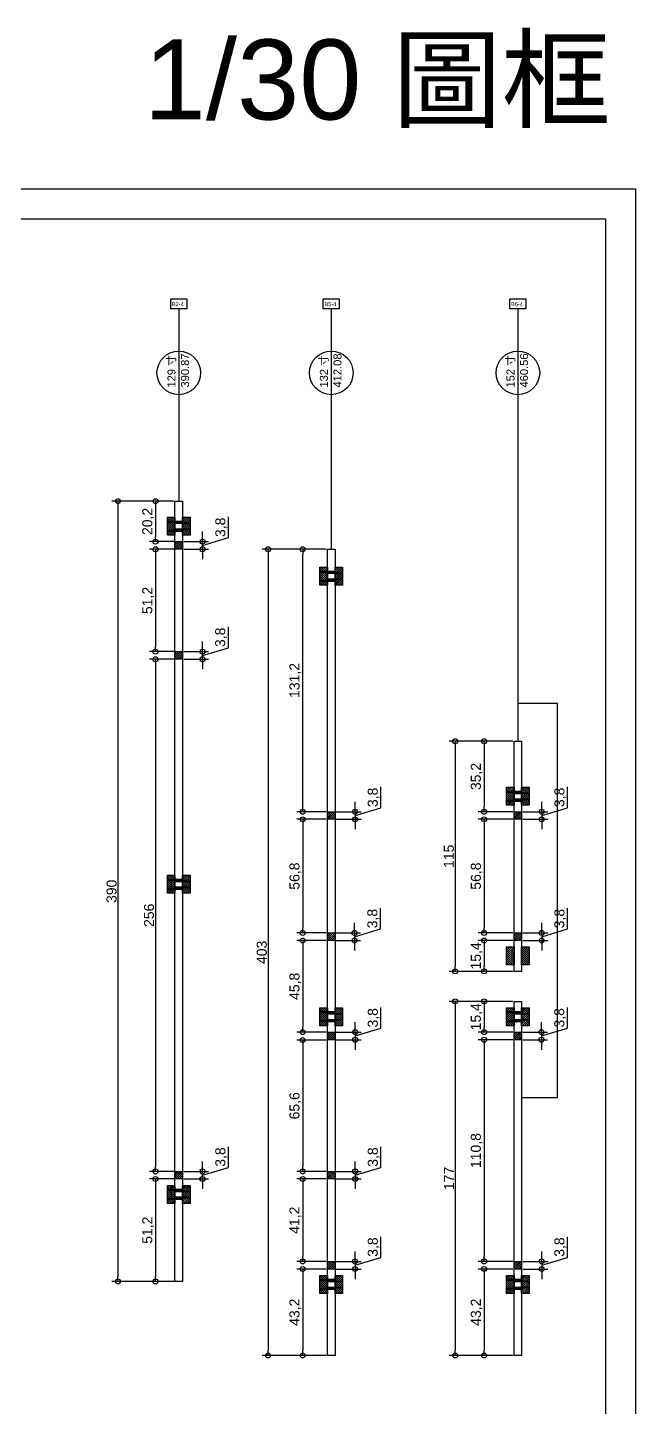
# Model space of a CAD drawing. Header units: millimetres. Extents: x -2666 to 6286, y -11880 to 4849.
# Drawn here: x 2513 to 2816, y -1271 to -581 of the extents above; entities that cross this region are included whole.
import ezdxf

# ---------------------------------------------------------------- set-up
doc = ezdxf.new("R2010")
doc.units = ezdxf.units.MM
for name, color, linetype in [('7.5mm', 1, 'Continuous'), ('dim', 244, 'Continuous'), ('木料', 2, 'Continuous'), ('榫接', 5, 'Continuous'), ('編號標示', 30, 'Continuous'), ('預框', 7, 'Continuous')]:
    doc.layers.add(name, color=color, linetype=linetype)
doc.layers.add('default', color=11, linetype='Continuous', plot=False)
doc.styles.get("Standard").update_dxf_attribs({"font": 'arial.ttf'})
doc.dimstyles.new('ISO-25', dxfattribs={"dimtxt": 5, "dimasz": 2.5, "dimexe": 3, "dimexo": 0.625, "dimtad": 1, "dimtxsty": 'Standard', "dimblk": 'ORIGIN', "dimcen": 2.5, "dimadec": 0, "dimazin": 0, "dimtfac": 1, "dimtmove": 1, "dimatfit": 1, "dimldrblk": 'ORIGIN', "dimfxl": 0, "dimarcsym": 0})
pattern_1 = [(45, (501.36444, -2166.9955), (-0.5, 0.5), [])]
pattern_2 = [(45, (127.504, -2166.9955), (-0.5, 0.5), [])]
pattern_3 = [(45, (127.504, -2163.1955), (-0.5, 0.5), [])]
pattern_4 = [(45, (70.7211, -2166.9955), (-0.5, 0.5), [])]
pattern_5 = [(45, (70.7211, -2170.7955), (-0.5, 0.5), [])]
pattern_6 = [(45, (70.7211, -2167.1955), (-0.5, 0.5), [])]

# ---------------------------------------------------------------- blocks, each defined once
blk = doc.blocks.new('_Origin')
at = {"color": 0, "linetype": 'ByBlock', "lineweight": -2}
blk.add_line((0, 0), (-1, 0), dxfattribs=at)
blk.add_circle((0, 0), 0.5, dxfattribs=at)
blk = doc.blocks.new('*D209')
at = {"layer": 'Defpoints', "color": 0}
for p in [(2586.19, -818.11), (2557.71, -1208.11), (2586.19, -1208.11)]:
    blk.add_point(p, dxfattribs=at)
at = {"layer": 'dim', "color": 0, "lineweight": -2}
for p, q in [((2585.57, -818.11), (2554.71, -818.11)), ((2557.71, -820.61), (2557.71, -1205.61)), ((2585.57, -1208.11), (2554.71, -1208.11))]:
    blk.add_line(p, q, dxfattribs=at)
at = {"layer": 'dim', "color": 0, "lineweight": -2, "xscale": 2.5, "yscale": 2.5, "zscale": 2.5}
for p, rotation in [((2557.71, -818.11), 90), ((2557.71, -1208.11), 270)]:
    blk.add_blockref('_Origin', p, dxfattribs=dict(at, rotation=rotation))
at = {"layer": 'dim', "color": 0, "insert": (2554.53, -1013.11), "char_height": 5, "attachment_point": 5, "rotation": 90}
blk.add_mtext('390', dxfattribs=at)
blk = doc.blocks.new('*D210')
at = {"layer": 'Defpoints', "color": 0}
for p in [(2586.19, -818.11), (2576.44, -838.31), (2586.19, -838.31)]:
    blk.add_point(p, dxfattribs=at)
at = {"layer": 'dim', "color": 0, "lineweight": -2}
for p, q in [((2585.57, -818.11), (2573.44, -818.11)), ((2576.44, -820.61), (2576.44, -835.81)), ((2585.57, -838.31), (2573.44, -838.31))]:
    blk.add_line(p, q, dxfattribs=at)
at = {"layer": 'dim', "color": 0, "lineweight": -2, "xscale": 2.5, "yscale": 2.5, "zscale": 2.5}
for p, rotation in [((2576.44, -818.11), 90), ((2576.44, -838.31), 270)]:
    blk.add_blockref('_Origin', p, dxfattribs=dict(at, rotation=rotation))
at = {"layer": 'dim', "color": 0, "insert": (2572.81, -828.21), "char_height": 5, "attachment_point": 5, "rotation": 90}
blk.add_mtext('20,2', dxfattribs=at)
blk = doc.blocks.new('*D211')
at = {"layer": 'Defpoints', "color": 0}
for p in [(2586.19, -842.11), (2576.44, -893.31), (2586.19, -893.31)]:
    blk.add_point(p, dxfattribs=at)
at = {"layer": 'dim', "color": 0, "lineweight": -2}
for p, q in [((2585.57, -842.11), (2573.44, -842.11)), ((2576.44, -844.61), (2576.44, -890.81)), ((2585.57, -893.31), (2573.44, -893.31))]:
    blk.add_line(p, q, dxfattribs=at)
at = {"layer": 'dim', "color": 0, "lineweight": -2, "xscale": 2.5, "yscale": 2.5, "zscale": 2.5}
for p, rotation in [((2576.44, -842.11), 90), ((2576.44, -893.31), 270)]:
    blk.add_blockref('_Origin', p, dxfattribs=dict(at, rotation=rotation))
at = {"layer": 'dim', "color": 0, "insert": (2572.81, -867.71), "char_height": 5, "attachment_point": 5, "rotation": 90}
blk.add_mtext('51,2', dxfattribs=at)
blk = doc.blocks.new('*D212')
at = {"layer": 'Defpoints', "color": 0}
for p in [(2586.19, -897.11), (2576.44, -1153.11), (2586.19, -1153.11)]:
    blk.add_point(p, dxfattribs=at)
at = {"layer": 'dim', "color": 0, "lineweight": -2}
for p, q in [((2585.57, -897.11), (2573.44, -897.11)), ((2576.44, -899.61), (2576.44, -1150.61)), ((2585.57, -1153.11), (2573.44, -1153.11))]:
    blk.add_line(p, q, dxfattribs=at)
at = {"layer": 'dim', "color": 0, "lineweight": -2, "xscale": 2.5, "yscale": 2.5, "zscale": 2.5}
for p, rotation in [((2576.44, -897.11), 90), ((2576.44, -1153.11), 270)]:
    blk.add_blockref('_Origin', p, dxfattribs=dict(at, rotation=rotation))
at = {"layer": 'dim', "color": 0, "insert": (2573.26, -1025.11), "char_height": 5, "attachment_point": 5, "rotation": 90}
blk.add_mtext('256', dxfattribs=at)
blk = doc.blocks.new('*D213')
at = {"layer": 'Defpoints', "color": 0}
for p in [(2586.19, -1156.91), (2576.44, -1208.11), (2586.19, -1208.11)]:
    blk.add_point(p, dxfattribs=at)
at = {"layer": 'dim', "color": 0, "lineweight": -2}
for p, q in [((2585.57, -1156.91), (2573.44, -1156.91)), ((2576.44, -1159.41), (2576.44, -1205.61)), ((2585.57, -1208.11), (2573.44, -1208.11))]:
    blk.add_line(p, q, dxfattribs=at)
at = {"layer": 'dim', "color": 0, "lineweight": -2, "xscale": 2.5, "yscale": 2.5, "zscale": 2.5}
for p, rotation in [((2576.44, -1156.91), 90), ((2576.44, -1208.11), 270)]:
    blk.add_blockref('_Origin', p, dxfattribs=dict(at, rotation=rotation))
at = {"layer": 'dim', "color": 0, "insert": (2572.81, -1182.51), "char_height": 5, "attachment_point": 5, "rotation": 90}
blk.add_mtext('51,2', dxfattribs=at)
blk = doc.blocks.new('*D214')
at = {"layer": 'Defpoints', "color": 0}
for p in [(2589.99, -1153.11), (2589.99, -1156.91), (2599.97, -1153.11)]:
    blk.add_point(p, dxfattribs=at)
at = {"layer": 'dim', "color": 0, "lineweight": -2}
for p, q in [((2612.92, -1151.12), (2612.92, -1140.76)), ((2599.97, -1150.61), (2599.97, -1148.11)), ((2599.97, -1155.01), (2612.92, -1151.12)), ((2590.62, -1153.11), (2602.97, -1153.11)), ((2590.62, -1156.91), (2602.97, -1156.91)), ((2599.97, -1156.91), (2599.97, -1153.11)), ((2599.97, -1156.91), (2599.97, -1153.11)), ((2599.97, -1159.41), (2599.97, -1161.91))]:
    blk.add_line(p, q, dxfattribs=at)
at = {"layer": 'dim', "color": 0, "lineweight": -2, "xscale": 2.5, "yscale": 2.5, "zscale": 2.5}
for p, rotation in [((2599.97, -1153.11), 270), ((2599.97, -1156.91), 90)]:
    blk.add_blockref('_Origin', p, dxfattribs=dict(at, rotation=rotation))
at = {"layer": 'dim', "color": 0, "insert": (2609.29, -1145.94), "char_height": 5, "attachment_point": 5, "rotation": 90}
blk.add_mtext('3,8', dxfattribs=at)
blk = doc.blocks.new('*D215')
at = {"layer": 'Defpoints', "color": 0}
for p in [(2589.99, -893.31), (2599.89, -893.31), (2589.99, -897.11)]:
    blk.add_point(p, dxfattribs=at)
at = {"layer": 'dim', "color": 0, "lineweight": -2}
for p, q in [((2612.84, -891.32), (2612.84, -880.96)), ((2599.89, -890.81), (2599.89, -888.31)), ((2590.62, -893.31), (2602.89, -893.31)), ((2599.89, -895.21), (2612.84, -891.32)), ((2599.89, -897.11), (2599.89, -893.31)), ((2599.89, -897.11), (2599.89, -893.31)), ((2590.62, -897.11), (2602.89, -897.11)), ((2599.89, -899.61), (2599.89, -902.11))]:
    blk.add_line(p, q, dxfattribs=at)
at = {"layer": 'dim', "color": 0, "lineweight": -2, "xscale": 2.5, "yscale": 2.5, "zscale": 2.5}
for p, rotation in [((2599.89, -893.31), 270), ((2599.89, -897.11), 90)]:
    blk.add_blockref('_Origin', p, dxfattribs=dict(at, rotation=rotation))
at = {"layer": 'dim', "color": 0, "insert": (2609.21, -886.14), "char_height": 5, "attachment_point": 5, "rotation": 90}
blk.add_mtext('3,8', dxfattribs=at)
blk = doc.blocks.new('*D216')
at = {"layer": 'Defpoints', "color": 0}
for p in [(2589.99, -838.31), (2599.98, -838.31), (2589.99, -842.11)]:
    blk.add_point(p, dxfattribs=at)
at = {"layer": 'dim', "color": 0, "lineweight": -2}
for p, q in [((2612.93, -836.32), (2612.93, -825.96)), ((2599.98, -835.81), (2599.98, -833.31)), ((2590.62, -838.31), (2602.98, -838.31)), ((2599.98, -840.21), (2612.93, -836.32)), ((2599.98, -842.11), (2599.98, -838.31)), ((2599.98, -842.11), (2599.98, -838.31)), ((2590.62, -842.11), (2602.98, -842.11)), ((2599.98, -844.61), (2599.98, -847.11))]:
    blk.add_line(p, q, dxfattribs=at)
at = {"layer": 'dim', "color": 0, "lineweight": -2, "xscale": 2.5, "yscale": 2.5, "zscale": 2.5}
for p, rotation in [((2599.98, -838.31), 270), ((2599.98, -842.11), 90)]:
    blk.add_blockref('_Origin', p, dxfattribs=dict(at, rotation=rotation))
at = {"layer": 'dim', "color": 0, "insert": (2609.3, -831.14), "char_height": 5, "attachment_point": 5, "rotation": 90}
blk.add_mtext('3,8', dxfattribs=at)
blk = doc.blocks.new('7.5')
at = {"layer": '7.5mm'}
for points in [[(0, 0.1), (0.9, 0.1), (0.9, 0), (0, 0), (0, 0.1)], [(0.65, 0), (0.65, -7), (0.45, -7.4), (0.25, -7), (0.25, 0)], [(0.45, 0), (0.45, -7.4)], [(0.65, -1.89), (0.25, -2.41)], [(0.65, -3.28), (0.25, -3.8)], [(0.65, -4.84), (0.25, -5.36)], [(0.65, -5.95), (0.25, -6.47)], [(0.25, -7), (0.65, -7)]]:
    blk.add_lwpolyline(points, dxfattribs=at)
at = {"layer": '7.5mm', "insert": (0.6, -0.3), "char_height": 0.3, "attachment_point": 1, "rotation": 270}
blk.add_mtext_dynamic_manual_height_columns('75mm', width=3.4054, gutter_width=12.5, heights=[0], dxfattribs=at)
blk = doc.blocks.new('*D217')
at = {"layer": 'Defpoints', "color": 0}
for p in [(2662.33, -842.11), (2632.75, -1245.11), (2662.33, -1245.11)]:
    blk.add_point(p, dxfattribs=at)
at = {"layer": 'dim', "color": 0, "lineweight": -2}
for p, q in [((2661.71, -842.11), (2629.75, -842.11)), ((2632.75, -844.61), (2632.75, -1242.61)), ((2661.71, -1245.11), (2629.75, -1245.11))]:
    blk.add_line(p, q, dxfattribs=at)
at = {"layer": 'dim', "color": 0, "lineweight": -2, "xscale": 2.5, "yscale": 2.5, "zscale": 2.5}
for p, rotation in [((2632.75, -842.11), 90), ((2632.75, -1245.11), 270)]:
    blk.add_blockref('_Origin', p, dxfattribs=dict(at, rotation=rotation))
at = {"layer": 'dim', "color": 0, "insert": (2629.57, -1043.61), "char_height": 5, "attachment_point": 5, "rotation": 90}
blk.add_mtext('403', dxfattribs=at)
blk = doc.blocks.new('*D218')
at = {"layer": 'Defpoints', "color": 0}
for p in [(2662.33, -1087.51), (2649.97, -1153.11), (2662.33, -1153.11)]:
    blk.add_point(p, dxfattribs=at)
at = {"layer": 'dim', "color": 0, "lineweight": -2}
for p, q in [((2661.71, -1087.51), (2646.97, -1087.51)), ((2649.97, -1090.01), (2649.97, -1150.61)), ((2661.71, -1153.11), (2646.97, -1153.11))]:
    blk.add_line(p, q, dxfattribs=at)
at = {"layer": 'dim', "color": 0, "lineweight": -2, "xscale": 2.5, "yscale": 2.5, "zscale": 2.5}
for p, rotation in [((2649.97, -1087.51), 90), ((2649.97, -1153.11), 270)]:
    blk.add_blockref('_Origin', p, dxfattribs=dict(at, rotation=rotation))
at = {"layer": 'dim', "color": 0, "insert": (2646.34, -1120.31), "char_height": 5, "attachment_point": 5, "rotation": 90}
blk.add_mtext('65,6', dxfattribs=at)
blk = doc.blocks.new('*D219')
at = {"layer": 'Defpoints', "color": 0}
for p in [(2662.33, -977.11), (2649.97, -1033.91), (2662.33, -1033.91)]:
    blk.add_point(p, dxfattribs=at)
at = {"layer": 'dim', "color": 0, "lineweight": -2}
for p, q in [((2661.71, -977.11), (2646.97, -977.11)), ((2649.97, -979.61), (2649.97, -1031.41)), ((2661.71, -1033.91), (2646.97, -1033.91))]:
    blk.add_line(p, q, dxfattribs=at)
at = {"layer": 'dim', "color": 0, "lineweight": -2, "xscale": 2.5, "yscale": 2.5, "zscale": 2.5}
for p, rotation in [((2649.97, -977.11), 90), ((2649.97, -1033.91), 270)]:
    blk.add_blockref('_Origin', p, dxfattribs=dict(at, rotation=rotation))
at = {"layer": 'dim', "color": 0, "insert": (2646.34, -1005.51), "char_height": 5, "attachment_point": 5, "rotation": 90}
blk.add_mtext('56,8', dxfattribs=at)
blk = doc.blocks.new('*D220')
at = {"layer": 'Defpoints', "color": 0}
for p in [(2649.97, -842.11), (2662.33, -842.11), (2662.33, -973.31)]:
    blk.add_point(p, dxfattribs=at)
at = {"layer": 'dim', "color": 0, "lineweight": -2}
for p, q in [((2661.71, -842.11), (2646.97, -842.11)), ((2649.97, -970.81), (2649.97, -844.61)), ((2661.71, -973.31), (2646.97, -973.31))]:
    blk.add_line(p, q, dxfattribs=at)
at = {"layer": 'dim', "color": 0, "lineweight": -2, "xscale": 2.5, "yscale": 2.5, "zscale": 2.5}
for p, rotation in [((2649.97, -842.11), 90), ((2649.97, -973.31), 270)]:
    blk.add_blockref('_Origin', p, dxfattribs=dict(at, rotation=rotation))
at = {"layer": 'dim', "color": 0, "insert": (2646.34, -907.71), "char_height": 5, "attachment_point": 5, "rotation": 90}
blk.add_mtext('131,2', dxfattribs=at)
blk = doc.blocks.new('*D221')
at = {"layer": 'Defpoints', "color": 0}
for p in [(2662.33, -1037.71), (2649.97, -1083.51), (2662.33, -1083.51)]:
    blk.add_point(p, dxfattribs=at)
at = {"layer": 'dim', "color": 0, "lineweight": -2}
for p, q in [((2661.71, -1037.71), (2646.97, -1037.71)), ((2649.97, -1040.21), (2649.97, -1081.01)), ((2661.71, -1083.51), (2646.97, -1083.51))]:
    blk.add_line(p, q, dxfattribs=at)
at = {"layer": 'dim', "color": 0, "lineweight": -2, "xscale": 2.5, "yscale": 2.5, "zscale": 2.5}
for p, rotation in [((2649.97, -1037.71), 90), ((2649.97, -1083.51), 270)]:
    blk.add_blockref('_Origin', p, dxfattribs=dict(at, rotation=rotation))
at = {"layer": 'dim', "color": 0, "insert": (2646.34, -1060.61), "char_height": 5, "attachment_point": 5, "rotation": 90}
blk.add_mtext('45,8', dxfattribs=at)
blk = doc.blocks.new('*D222')
at = {"layer": 'Defpoints', "color": 0}
for p in [(2662.33, -1156.91), (2649.97, -1198.11), (2662.33, -1198.11)]:
    blk.add_point(p, dxfattribs=at)
at = {"layer": 'dim', "color": 0, "lineweight": -2}
for p, q in [((2661.71, -1156.91), (2646.97, -1156.91)), ((2649.97, -1159.41), (2649.97, -1195.61)), ((2661.71, -1198.11), (2646.97, -1198.11))]:
    blk.add_line(p, q, dxfattribs=at)
at = {"layer": 'dim', "color": 0, "lineweight": -2, "xscale": 2.5, "yscale": 2.5, "zscale": 2.5}
for p, rotation in [((2649.97, -1156.91), 90), ((2649.97, -1198.11), 270)]:
    blk.add_blockref('_Origin', p, dxfattribs=dict(at, rotation=rotation))
at = {"layer": 'dim', "color": 0, "insert": (2646.34, -1177.51), "char_height": 5, "attachment_point": 5, "rotation": 90}
blk.add_mtext('41,2', dxfattribs=at)
blk = doc.blocks.new('*D223')
at = {"layer": 'Defpoints', "color": 0}
for p in [(2662.33, -1201.91), (2649.97, -1245.11), (2662.33, -1245.11)]:
    blk.add_point(p, dxfattribs=at)
at = {"layer": 'dim', "color": 0, "lineweight": -2}
for p, q in [((2661.71, -1201.91), (2646.97, -1201.91)), ((2649.97, -1204.41), (2649.97, -1242.61)), ((2661.71, -1245.11), (2646.97, -1245.11))]:
    blk.add_line(p, q, dxfattribs=at)
at = {"layer": 'dim', "color": 0, "lineweight": -2, "xscale": 2.5, "yscale": 2.5, "zscale": 2.5}
for p, rotation in [((2649.97, -1201.91), 90), ((2649.97, -1245.11), 270)]:
    blk.add_blockref('_Origin', p, dxfattribs=dict(at, rotation=rotation))
at = {"layer": 'dim', "color": 0, "insert": (2646.34, -1223.51), "char_height": 5, "attachment_point": 5, "rotation": 90}
blk.add_mtext('43,2', dxfattribs=at)
blk = doc.blocks.new('*D224')
at = {"layer": 'Defpoints', "color": 0}
for p in [(2666.13, -973.31), (2666.13, -977.11), (2676.11, -977.11)]:
    blk.add_point(p, dxfattribs=at)
at = {"layer": 'dim', "color": 0, "lineweight": -2}
for p, q in [((2689.06, -971.32), (2689.06, -960.96)), ((2676.11, -970.81), (2676.11, -968.31)), ((2676.11, -975.21), (2689.06, -971.32)), ((2666.76, -973.31), (2679.11, -973.31)), ((2666.76, -977.11), (2679.11, -977.11)), ((2676.11, -973.31), (2676.11, -977.11)), ((2676.11, -973.31), (2676.11, -977.11)), ((2676.11, -979.61), (2676.11, -982.11))]:
    blk.add_line(p, q, dxfattribs=at)
at = {"layer": 'dim', "color": 0, "lineweight": -2, "xscale": 2.5, "yscale": 2.5, "zscale": 2.5}
for p, rotation in [((2676.11, -973.31), 270), ((2676.11, -977.11), 90)]:
    blk.add_blockref('_Origin', p, dxfattribs=dict(at, rotation=rotation))
at = {"layer": 'dim', "color": 0, "insert": (2685.43, -966.14), "char_height": 5, "attachment_point": 5, "rotation": 90}
blk.add_mtext('3,8', dxfattribs=at)
blk = doc.blocks.new('*D225')
at = {"layer": 'Defpoints', "color": 0}
for p in [(2666.13, -1033.91), (2666.13, -1037.71), (2675.92, -1037.71)]:
    blk.add_point(p, dxfattribs=at)
at = {"layer": 'dim', "color": 0, "lineweight": -2}
for p, q in [((2688.87, -1031.92), (2688.87, -1021.56)), ((2666.76, -1033.91), (2678.92, -1033.91)), ((2675.92, -1031.41), (2675.92, -1028.91)), ((2675.92, -1035.81), (2688.87, -1031.92)), ((2675.92, -1033.91), (2675.92, -1037.71)), ((2675.92, -1033.91), (2675.92, -1037.71)), ((2666.76, -1037.71), (2678.92, -1037.71)), ((2675.92, -1040.21), (2675.92, -1042.71))]:
    blk.add_line(p, q, dxfattribs=at)
at = {"layer": 'dim', "color": 0, "lineweight": -2, "xscale": 2.5, "yscale": 2.5, "zscale": 2.5}
for p, rotation in [((2675.92, -1033.91), 270), ((2675.92, -1037.71), 90)]:
    blk.add_blockref('_Origin', p, dxfattribs=dict(at, rotation=rotation))
at = {"layer": 'dim', "color": 0, "insert": (2685.24, -1026.74), "char_height": 5, "attachment_point": 5, "rotation": 90}
blk.add_mtext('3,8', dxfattribs=at)
blk = doc.blocks.new('*D226')
at = {"layer": 'Defpoints', "color": 0}
for p in [(2666.13, -1083.51), (2666.13, -1087.31), (2676.13, -1087.31)]:
    blk.add_point(p, dxfattribs=at)
at = {"layer": 'dim', "color": 0, "lineweight": -2}
for p, q in [((2689.08, -1081.52), (2689.08, -1071.16)), ((2676.13, -1081.01), (2676.13, -1078.51)), ((2676.13, -1085.41), (2689.08, -1081.52)), ((2666.76, -1083.51), (2679.13, -1083.51)), ((2666.76, -1087.31), (2679.13, -1087.31)), ((2676.13, -1083.51), (2676.13, -1087.31)), ((2676.13, -1083.51), (2676.13, -1087.31)), ((2676.13, -1089.81), (2676.13, -1092.31))]:
    blk.add_line(p, q, dxfattribs=at)
at = {"layer": 'dim', "color": 0, "lineweight": -2, "xscale": 2.5, "yscale": 2.5, "zscale": 2.5}
for p, rotation in [((2676.13, -1083.51), 270), ((2676.13, -1087.31), 90)]:
    blk.add_blockref('_Origin', p, dxfattribs=dict(at, rotation=rotation))
at = {"layer": 'dim', "color": 0, "insert": (2685.45, -1076.34), "char_height": 5, "attachment_point": 5, "rotation": 90}
blk.add_mtext('3,8', dxfattribs=at)
blk = doc.blocks.new('*D227')
at = {"layer": 'Defpoints', "color": 0}
for p in [(2666.13, -1153.11), (2666.13, -1156.91), (2676.13, -1156.91)]:
    blk.add_point(p, dxfattribs=at)
at = {"layer": 'dim', "color": 0, "lineweight": -2}
for p, q in [((2689.08, -1151.12), (2689.08, -1140.76)), ((2676.13, -1150.61), (2676.13, -1148.11)), ((2676.13, -1155.01), (2689.08, -1151.12)), ((2666.76, -1153.11), (2679.13, -1153.11)), ((2666.76, -1156.91), (2679.13, -1156.91)), ((2676.13, -1153.11), (2676.13, -1156.91)), ((2676.13, -1153.11), (2676.13, -1156.91)), ((2676.13, -1159.41), (2676.13, -1161.91))]:
    blk.add_line(p, q, dxfattribs=at)
at = {"layer": 'dim', "color": 0, "lineweight": -2, "xscale": 2.5, "yscale": 2.5, "zscale": 2.5}
for p, rotation in [((2676.13, -1153.11), 270), ((2676.13, -1156.91), 90)]:
    blk.add_blockref('_Origin', p, dxfattribs=dict(at, rotation=rotation))
at = {"layer": 'dim', "color": 0, "insert": (2685.45, -1145.94), "char_height": 5, "attachment_point": 5, "rotation": 90}
blk.add_mtext('3,8', dxfattribs=at)
blk = doc.blocks.new('*D228')
at = {"layer": 'Defpoints', "color": 0}
for p in [(2666.13, -1198.11), (2666.13, -1201.91), (2676.11, -1201.91)]:
    blk.add_point(p, dxfattribs=at)
at = {"layer": 'dim', "color": 0, "lineweight": -2}
for p, q in [((2689.06, -1196.12), (2689.06, -1185.76)), ((2676.11, -1195.61), (2676.11, -1193.11)), ((2666.76, -1198.11), (2679.11, -1198.11)), ((2676.11, -1200.01), (2689.06, -1196.12)), ((2676.11, -1198.11), (2676.11, -1201.91)), ((2676.11, -1198.11), (2676.11, -1201.91)), ((2666.76, -1201.91), (2679.11, -1201.91)), ((2676.11, -1204.41), (2676.11, -1206.91))]:
    blk.add_line(p, q, dxfattribs=at)
at = {"layer": 'dim', "color": 0, "lineweight": -2, "xscale": 2.5, "yscale": 2.5, "zscale": 2.5}
for p, rotation in [((2676.11, -1198.11), 270), ((2676.11, -1201.91), 90)]:
    blk.add_blockref('_Origin', p, dxfattribs=dict(at, rotation=rotation))
at = {"layer": 'dim', "color": 0, "insert": (2685.43, -1190.94), "char_height": 5, "attachment_point": 5, "rotation": 90}
blk.add_mtext('3,8', dxfattribs=at)
blk = doc.blocks.new('*D229')
at = {"layer": 'Defpoints', "color": 0}
for p in [(2755.55, -938.11), (2726.18, -1053.11), (2755.55, -1053.11)]:
    blk.add_point(p, dxfattribs=at)
at = {"layer": 'dim', "color": 0, "lineweight": -2}
for p, q in [((2754.92, -938.11), (2723.18, -938.11)), ((2726.18, -940.61), (2726.18, -1050.61)), ((2754.92, -1053.11), (2723.18, -1053.11))]:
    blk.add_line(p, q, dxfattribs=at)
at = {"layer": 'dim', "color": 0, "lineweight": -2, "xscale": 2.5, "yscale": 2.5, "zscale": 2.5}
for p, rotation in [((2726.18, -938.11), 90), ((2726.18, -1053.11), 270)]:
    blk.add_blockref('_Origin', p, dxfattribs=dict(at, rotation=rotation))
at = {"layer": 'dim', "color": 0, "insert": (2723, -995.61), "char_height": 5, "attachment_point": 5, "rotation": 90}
blk.add_mtext('115', dxfattribs=at)
blk = doc.blocks.new('*D230')
at = {"layer": 'Defpoints', "color": 0}
for p in [(2755.55, -1068.11), (2726.18, -1245.11), (2755.55, -1245.11)]:
    blk.add_point(p, dxfattribs=at)
at = {"layer": 'dim', "color": 0, "lineweight": -2}
for p, q in [((2754.92, -1068.11), (2723.18, -1068.11)), ((2726.18, -1070.61), (2726.18, -1242.61)), ((2754.92, -1245.11), (2723.18, -1245.11))]:
    blk.add_line(p, q, dxfattribs=at)
at = {"layer": 'dim', "color": 0, "lineweight": -2, "xscale": 2.5, "yscale": 2.5, "zscale": 2.5}
for p, rotation in [((2726.18, -1068.11), 90), ((2726.18, -1245.11), 270)]:
    blk.add_blockref('_Origin', p, dxfattribs=dict(at, rotation=rotation))
at = {"layer": 'dim', "color": 0, "insert": (2723.04, -1156.61), "char_height": 5, "attachment_point": 5, "rotation": 90}
blk.add_mtext('177', dxfattribs=at)
blk = doc.blocks.new('*D231')
at = {"layer": 'Defpoints', "color": 0}
for p in [(2755.55, -938.11), (2740.56, -973.31), (2755.55, -973.31)]:
    blk.add_point(p, dxfattribs=at)
at = {"layer": 'dim', "color": 0, "lineweight": -2}
for p, q in [((2754.92, -938.11), (2737.56, -938.11)), ((2740.56, -940.61), (2740.56, -970.81)), ((2754.92, -973.31), (2737.56, -973.31))]:
    blk.add_line(p, q, dxfattribs=at)
at = {"layer": 'dim', "color": 0, "lineweight": -2, "xscale": 2.5, "yscale": 2.5, "zscale": 2.5}
for p, rotation in [((2740.56, -938.11), 90), ((2740.56, -973.31), 270)]:
    blk.add_blockref('_Origin', p, dxfattribs=dict(at, rotation=rotation))
at = {"layer": 'dim', "color": 0, "insert": (2736.93, -955.71), "char_height": 5, "attachment_point": 5, "rotation": 90}
blk.add_mtext('35,2', dxfattribs=at)
blk = doc.blocks.new('*D232')
at = {"layer": 'Defpoints', "color": 0}
for p in [(2755.55, -977.11), (2740.56, -1033.91), (2755.55, -1033.91)]:
    blk.add_point(p, dxfattribs=at)
at = {"layer": 'dim', "color": 0, "lineweight": -2}
for p, q in [((2754.92, -977.11), (2737.56, -977.11)), ((2740.56, -979.61), (2740.56, -1031.41)), ((2754.92, -1033.91), (2737.56, -1033.91))]:
    blk.add_line(p, q, dxfattribs=at)
at = {"layer": 'dim', "color": 0, "lineweight": -2, "xscale": 2.5, "yscale": 2.5, "zscale": 2.5}
for p, rotation in [((2740.56, -977.11), 90), ((2740.56, -1033.91), 270)]:
    blk.add_blockref('_Origin', p, dxfattribs=dict(at, rotation=rotation))
at = {"layer": 'dim', "color": 0, "insert": (2736.93, -1005.51), "char_height": 5, "attachment_point": 5, "rotation": 90}
blk.add_mtext('56,8', dxfattribs=at)
blk = doc.blocks.new('*D233')
at = {"layer": 'Defpoints', "color": 0}
for p in [(2755.55, -1037.71), (2740.56, -1053.11), (2755.55, -1053.11)]:
    blk.add_point(p, dxfattribs=at)
at = {"layer": 'dim', "color": 0, "lineweight": -2}
for p, q in [((2754.92, -1037.71), (2737.56, -1037.71)), ((2740.56, -1040.21), (2740.56, -1050.61)), ((2754.92, -1053.11), (2737.56, -1053.11))]:
    blk.add_line(p, q, dxfattribs=at)
at = {"layer": 'dim', "color": 0, "lineweight": -2, "xscale": 2.5, "yscale": 2.5, "zscale": 2.5}
for p, rotation in [((2740.56, -1037.71), 90), ((2740.56, -1053.11), 270)]:
    blk.add_blockref('_Origin', p, dxfattribs=dict(at, rotation=rotation))
at = {"layer": 'dim', "color": 0, "insert": (2736.93, -1045.41), "char_height": 5, "attachment_point": 5, "rotation": 90}
blk.add_mtext('15,4', dxfattribs=at)
blk = doc.blocks.new('*D234')
at = {"layer": 'Defpoints', "color": 0}
for p in [(2755.55, -1068.11), (2740.56, -1083.51), (2755.55, -1083.51)]:
    blk.add_point(p, dxfattribs=at)
at = {"layer": 'dim', "color": 0, "lineweight": -2}
for p, q in [((2754.92, -1068.11), (2737.56, -1068.11)), ((2740.56, -1070.61), (2740.56, -1081.01)), ((2754.92, -1083.51), (2737.56, -1083.51))]:
    blk.add_line(p, q, dxfattribs=at)
at = {"layer": 'dim', "color": 0, "lineweight": -2, "xscale": 2.5, "yscale": 2.5, "zscale": 2.5}
for p, rotation in [((2740.56, -1068.11), 90), ((2740.56, -1083.51), 270)]:
    blk.add_blockref('_Origin', p, dxfattribs=dict(at, rotation=rotation))
at = {"layer": 'dim', "color": 0, "insert": (2736.93, -1075.81), "char_height": 5, "attachment_point": 5, "rotation": 90}
blk.add_mtext('15,4', dxfattribs=at)
blk = doc.blocks.new('*D235')
at = {"layer": 'Defpoints', "color": 0}
for p in [(2755.55, -1087.31), (2740.56, -1198.11), (2755.55, -1198.11)]:
    blk.add_point(p, dxfattribs=at)
at = {"layer": 'dim', "color": 0, "lineweight": -2}
for p, q in [((2754.92, -1087.31), (2737.56, -1087.31)), ((2740.56, -1089.81), (2740.56, -1195.61)), ((2754.92, -1198.11), (2737.56, -1198.11))]:
    blk.add_line(p, q, dxfattribs=at)
at = {"layer": 'dim', "color": 0, "lineweight": -2, "xscale": 2.5, "yscale": 2.5, "zscale": 2.5}
for p, rotation in [((2740.56, -1087.31), 90), ((2740.56, -1198.11), 270)]:
    blk.add_blockref('_Origin', p, dxfattribs=dict(at, rotation=rotation))
at = {"layer": 'dim', "color": 0, "insert": (2736.93, -1142.71), "char_height": 5, "attachment_point": 5, "rotation": 90}
blk.add_mtext('110,8', dxfattribs=at)
blk = doc.blocks.new('*D236')
at = {"layer": 'Defpoints', "color": 0}
for p in [(2755.55, -1201.91), (2740.56, -1245.11), (2755.55, -1245.11)]:
    blk.add_point(p, dxfattribs=at)
at = {"layer": 'dim', "color": 0, "lineweight": -2}
for p, q in [((2754.92, -1201.91), (2737.56, -1201.91)), ((2740.56, -1204.41), (2740.56, -1242.61)), ((2754.92, -1245.11), (2737.56, -1245.11))]:
    blk.add_line(p, q, dxfattribs=at)
at = {"layer": 'dim', "color": 0, "lineweight": -2, "xscale": 2.5, "yscale": 2.5, "zscale": 2.5}
for p, rotation in [((2740.56, -1201.91), 90), ((2740.56, -1245.11), 270)]:
    blk.add_blockref('_Origin', p, dxfattribs=dict(at, rotation=rotation))
at = {"layer": 'dim', "color": 0, "insert": (2736.93, -1223.51), "char_height": 5, "attachment_point": 5, "rotation": 90}
blk.add_mtext('43,2', dxfattribs=at)
blk = doc.blocks.new('*D237')
at = {"layer": 'Defpoints', "color": 0}
for p in [(2759.35, -973.31), (2759.35, -977.11), (2769.35, -977.11)]:
    blk.add_point(p, dxfattribs=at)
at = {"layer": 'dim', "color": 0, "lineweight": -2}
for p, q in [((2782.3, -971.32), (2782.3, -960.96)), ((2769.35, -970.81), (2769.35, -968.31)), ((2769.35, -975.21), (2782.3, -971.32)), ((2759.97, -973.31), (2772.35, -973.31)), ((2759.97, -977.11), (2772.35, -977.11)), ((2769.35, -973.31), (2769.35, -977.11)), ((2769.35, -973.31), (2769.35, -977.11)), ((2769.35, -979.61), (2769.35, -982.11))]:
    blk.add_line(p, q, dxfattribs=at)
at = {"layer": 'dim', "color": 0, "lineweight": -2, "xscale": 2.5, "yscale": 2.5, "zscale": 2.5}
for p, rotation in [((2769.35, -973.31), 270), ((2769.35, -977.11), 90)]:
    blk.add_blockref('_Origin', p, dxfattribs=dict(at, rotation=rotation))
at = {"layer": 'dim', "color": 0, "insert": (2778.67, -966.14), "char_height": 5, "attachment_point": 5, "rotation": 90}
blk.add_mtext('3,8', dxfattribs=at)
blk = doc.blocks.new('*D238')
at = {"layer": 'Defpoints', "color": 0}
for p in [(2759.35, -1033.91), (2759.35, -1037.71), (2769.35, -1037.71)]:
    blk.add_point(p, dxfattribs=at)
at = {"layer": 'dim', "color": 0, "lineweight": -2}
for p, q in [((2782.3, -1031.92), (2782.3, -1021.56)), ((2759.97, -1033.91), (2772.35, -1033.91)), ((2769.35, -1031.41), (2769.35, -1028.91)), ((2769.35, -1035.81), (2782.3, -1031.92)), ((2769.35, -1033.91), (2769.35, -1037.71)), ((2769.35, -1033.91), (2769.35, -1037.71)), ((2759.97, -1037.71), (2772.35, -1037.71)), ((2769.35, -1040.21), (2769.35, -1042.71))]:
    blk.add_line(p, q, dxfattribs=at)
at = {"layer": 'dim', "color": 0, "lineweight": -2, "xscale": 2.5, "yscale": 2.5, "zscale": 2.5}
for p, rotation in [((2769.35, -1033.91), 270), ((2769.35, -1037.71), 90)]:
    blk.add_blockref('_Origin', p, dxfattribs=dict(at, rotation=rotation))
at = {"layer": 'dim', "color": 0, "insert": (2778.67, -1026.74), "char_height": 5, "attachment_point": 5, "rotation": 90}
blk.add_mtext('3,8', dxfattribs=at)
blk = doc.blocks.new('*D239')
at = {"layer": 'Defpoints', "color": 0}
for p in [(2759.35, -1083.51), (2759.35, -1087.31), (2769.28, -1087.31)]:
    blk.add_point(p, dxfattribs=at)
at = {"layer": 'dim', "color": 0, "lineweight": -2}
for p, q in [((2782.23, -1081.52), (2782.23, -1071.16)), ((2769.28, -1081.01), (2769.28, -1078.51)), ((2769.28, -1085.41), (2782.23, -1081.52)), ((2759.97, -1083.51), (2772.28, -1083.51)), ((2759.97, -1087.31), (2772.28, -1087.31)), ((2769.28, -1083.51), (2769.28, -1087.31)), ((2769.28, -1083.51), (2769.28, -1087.31)), ((2769.28, -1089.81), (2769.28, -1092.31))]:
    blk.add_line(p, q, dxfattribs=at)
at = {"layer": 'dim', "color": 0, "lineweight": -2, "xscale": 2.5, "yscale": 2.5, "zscale": 2.5}
for p, rotation in [((2769.28, -1083.51), 270), ((2769.28, -1087.31), 90)]:
    blk.add_blockref('_Origin', p, dxfattribs=dict(at, rotation=rotation))
at = {"layer": 'dim', "color": 0, "insert": (2778.6, -1076.34), "char_height": 5, "attachment_point": 5, "rotation": 90}
blk.add_mtext('3,8', dxfattribs=at)
blk = doc.blocks.new('*D240')
at = {"layer": 'Defpoints', "color": 0}
for p in [(2759.35, -1198.11), (2759.35, -1201.91), (2769.35, -1201.91)]:
    blk.add_point(p, dxfattribs=at)
at = {"layer": 'dim', "color": 0, "lineweight": -2}
for p, q in [((2782.3, -1196.12), (2782.3, -1185.76)), ((2769.35, -1195.61), (2769.35, -1193.11)), ((2759.97, -1198.11), (2772.35, -1198.11)), ((2769.35, -1200.01), (2782.3, -1196.12)), ((2769.35, -1198.11), (2769.35, -1201.91)), ((2769.35, -1198.11), (2769.35, -1201.91)), ((2759.97, -1201.91), (2772.35, -1201.91)), ((2769.35, -1204.41), (2769.35, -1206.91))]:
    blk.add_line(p, q, dxfattribs=at)
at = {"layer": 'dim', "color": 0, "lineweight": -2, "xscale": 2.5, "yscale": 2.5, "zscale": 2.5}
for p, rotation in [((2769.35, -1198.11), 270), ((2769.35, -1201.91), 90)]:
    blk.add_blockref('_Origin', p, dxfattribs=dict(at, rotation=rotation))
at = {"layer": 'dim', "color": 0, "insert": (2778.67, -1190.94), "char_height": 5, "attachment_point": 5, "rotation": 90}
blk.add_mtext('3,8', dxfattribs=at)

msp = doc.modelspace()

# ---------------------------------------------------------------- hatches: boundary and pattern name
at = {"layer": '木料'}
h = msp.add_hatch(dxfattribs=at)
h.set_pattern_fill('JIS_WOOD', color=256, style=0)
h.set_pattern_definition(pattern_1)
h.paths.add_polyline_path([(2586.192, -826.11), (2582.392, -826.11), (2582.392, -835.11), (2586.192, -835.11)])
h = msp.add_hatch(dxfattribs=at)
h.set_pattern_fill('JIS_WOOD', color=256, style=0)
h.set_pattern_definition(pattern_1)
h.paths.add_polyline_path([(2593.792, -826.11), (2589.992, -826.11), (2589.992, -835.11), (2593.792, -835.11)])
h = msp.add_hatch(dxfattribs=at)
h.set_pattern_fill('JIS_WOOD', color=256, style=0)
h.set_pattern_definition(pattern_2)
h.paths.add_polyline_path([(2662.332, -851.11), (2658.532, -851.11), (2658.532, -860.11), (2662.332, -860.11)])
h = msp.add_hatch(dxfattribs=at)
h.set_pattern_fill('JIS_WOOD', color=256, style=0)
h.set_pattern_definition(pattern_2)
h.paths.add_polyline_path([(2669.932, -851.11), (2666.132, -851.11), (2666.132, -860.11), (2669.932, -860.11)])
h = msp.add_hatch(dxfattribs=at)
h.set_pattern_fill('JIS_WOOD', color=256, style=0)
h.set_pattern_definition(pattern_4)
h.paths.add_polyline_path([(2755.549, -961.11), (2751.749, -961.11), (2751.749, -970.11), (2755.549, -970.11)])
h = msp.add_hatch(dxfattribs=at)
h.set_pattern_fill('JIS_WOOD', color=256, style=0)
h.set_pattern_definition(pattern_4)
h.paths.add_polyline_path([(2763.149, -961.11), (2759.349, -961.11), (2759.349, -970.11), (2763.149, -970.11)])
h = msp.add_hatch(dxfattribs=at)
h.set_pattern_fill('JIS_WOOD', color=256, style=0)
h.set_pattern_definition(pattern_1)
h.paths.add_polyline_path([(2586.192, -1005.11), (2582.392, -1005.11), (2582.392, -1014.11), (2586.192, -1014.11)])
h = msp.add_hatch(dxfattribs=at)
h.set_pattern_fill('JIS_WOOD', color=256, style=0)
h.set_pattern_definition(pattern_1)
h.paths.add_polyline_path([(2593.792, -1005.11), (2589.992, -1005.11), (2589.992, -1014.11), (2593.792, -1014.11)])
h = msp.add_hatch(dxfattribs=at)
h.set_pattern_fill('JIS_WOOD', color=256, style=0)
h.set_pattern_definition(pattern_5)
h.paths.add_polyline_path([(2755.549, -1040.91), (2751.749, -1040.91), (2751.749, -1049.91), (2755.549, -1049.91)])
h = msp.add_hatch(dxfattribs=at)
h.set_pattern_fill('JIS_WOOD', color=256, style=0)
h.set_pattern_definition(pattern_5)
h.paths.add_polyline_path([(2763.149, -1040.91), (2759.349, -1040.91), (2759.349, -1049.91), (2763.149, -1049.91)])
h = msp.add_hatch(dxfattribs=at)
h.set_pattern_fill('JIS_WOOD', color=256, style=0)
h.set_pattern_definition(pattern_3)
h.paths.add_polyline_path([(2662.332, -1071.31), (2658.532, -1071.31), (2658.532, -1080.31), (2662.332, -1080.31)])
h = msp.add_hatch(dxfattribs=at)
h.set_pattern_fill('JIS_WOOD', color=256, style=0)
h.set_pattern_definition(pattern_3)
h.paths.add_polyline_path([(2669.932, -1071.31), (2666.132, -1071.31), (2666.132, -1080.31), (2669.932, -1080.31)])
h = msp.add_hatch(dxfattribs=at)
h.set_pattern_fill('JIS_WOOD', color=256, style=0)
h.set_pattern_definition(pattern_6)
h.paths.add_polyline_path([(2755.549, -1071.31), (2751.749, -1071.31), (2751.749, -1080.31), (2755.549, -1080.31)])
h = msp.add_hatch(dxfattribs=at)
h.set_pattern_fill('JIS_WOOD', color=256, style=0)
h.set_pattern_definition(pattern_6)
h.paths.add_polyline_path([(2763.149, -1071.31), (2759.349, -1071.31), (2759.349, -1080.31), (2763.149, -1080.31)])
h = msp.add_hatch(dxfattribs=at)
h.set_pattern_fill('JIS_WOOD', color=256, style=0)
h.set_pattern_definition(pattern_1)
h.paths.add_polyline_path([(2586.192, -1160.11), (2582.392, -1160.11), (2582.392, -1169.11), (2586.192, -1169.11)])
h = msp.add_hatch(dxfattribs=at)
h.set_pattern_fill('JIS_WOOD', color=256, style=0)
h.set_pattern_definition(pattern_1)
h.paths.add_polyline_path([(2593.792, -1160.11), (2589.992, -1160.11), (2589.992, -1169.11), (2593.792, -1169.11)])
h = msp.add_hatch(dxfattribs=at)
h.set_pattern_fill('JIS_WOOD', color=256, style=0)
h.set_pattern_definition(pattern_2)
h.paths.add_polyline_path([(2662.332, -1205.11), (2658.532, -1205.11), (2658.532, -1214.11), (2662.332, -1214.11)])
h = msp.add_hatch(dxfattribs=at)
h.set_pattern_fill('JIS_WOOD', color=256, style=0)
h.set_pattern_definition(pattern_2)
h.paths.add_polyline_path([(2669.932, -1205.11), (2666.132, -1205.11), (2666.132, -1214.11), (2669.932, -1214.11)])
h = msp.add_hatch(dxfattribs=at)
h.set_pattern_fill('JIS_WOOD', color=256, style=0)
h.set_pattern_definition(pattern_4)
h.paths.add_polyline_path([(2755.549, -1205.11), (2751.749, -1205.11), (2751.749, -1214.11), (2755.549, -1214.11)])
h = msp.add_hatch(dxfattribs=at)
h.set_pattern_fill('JIS_WOOD', color=256, style=0)
h.set_pattern_definition(pattern_4)
h.paths.add_polyline_path([(2763.149, -1205.11), (2759.349, -1205.11), (2759.349, -1214.11), (2763.149, -1214.11)])
at = {"layer": '榫接'}
h = msp.add_hatch(dxfattribs=at)
h.set_pattern_fill('JIS_WOOD', color=256, style=0)
h.set_pattern_definition([(45, (501.36444, -2157.9955), (-0.5, 0.5), [])])
h.paths.add_polyline_path([(2586.192, -842.11), (2589.992, -842.11), (2589.992, -838.31), (2586.192, -838.31)])
h = msp.add_hatch(dxfattribs=at)
h.set_pattern_fill('JIS_WOOD', color=256, style=0)
h.set_pattern_definition([(45, (501.36444, -2212.9955), (-0.5, 0.5), [])])
h.paths.add_polyline_path([(2586.192, -897.11), (2589.992, -897.11), (2589.992, -893.31), (2586.192, -893.31)])
h = msp.add_hatch(dxfattribs=at)
h.set_pattern_fill('JIS_WOOD', color=256, style=0)
h.set_pattern_definition([(45, (577.504, -2292.9955), (-0.5, 0.5), [])])
h.paths.add_polyline_path([(2662.332, -977.11), (2666.132, -977.11), (2666.132, -973.31), (2662.332, -973.31)])
h = msp.add_hatch(dxfattribs=at)
h.set_pattern_fill('JIS_WOOD', color=256, style=0)
h.set_pattern_definition([(45, (670.7211, -2292.9955), (-0.5, 0.5), [])])
h.paths.add_polyline_path([(2755.549, -977.11), (2759.349, -977.11), (2759.349, -973.31), (2755.549, -973.31)])
h = msp.add_hatch(dxfattribs=at)
h.set_pattern_fill('JIS_WOOD', color=256, style=0)
h.set_pattern_definition([(45, (577.504, -2353.5955), (-0.5, 0.5), [])])
h.paths.add_polyline_path([(2662.332, -1037.71), (2666.132, -1037.71), (2666.132, -1033.91), (2662.332, -1033.91)])
h = msp.add_hatch(dxfattribs=at)
h.set_pattern_fill('JIS_WOOD', color=256, style=0)
h.set_pattern_definition([(45, (670.7211, -2353.5955), (-0.5, 0.5), [])])
h.paths.add_polyline_path([(2755.549, -1037.71), (2759.349, -1037.71), (2759.349, -1033.91), (2755.549, -1033.91)])
h = msp.add_hatch(dxfattribs=at)
h.set_pattern_fill('JIS_WOOD', color=256, style=0)
h.set_pattern_definition([(45, (577.504, -2403.1955), (-0.5, 0.5), [])])
h.paths.add_polyline_path([(2662.332, -1087.31), (2666.132, -1087.31), (2666.132, -1083.51), (2662.332, -1083.51)])
h = msp.add_hatch(dxfattribs=at)
h.set_pattern_fill('JIS_WOOD', color=256, style=0)
h.set_pattern_definition([(45, (670.7211, -2403.1955), (-0.5, 0.5), [])])
h.paths.add_polyline_path([(2755.549, -1087.31), (2759.349, -1087.31), (2759.349, -1083.51), (2755.549, -1083.51)])
h = msp.add_hatch(dxfattribs=at)
h.set_pattern_fill('JIS_WOOD', color=256, style=0)
h.set_pattern_definition([(45, (501.36444, -2472.7955), (-0.5, 0.5), [])])
h.paths.add_polyline_path([(2586.192, -1156.91), (2589.992, -1156.91), (2589.992, -1153.11), (2586.192, -1153.11)])
h = msp.add_hatch(dxfattribs=at)
h.set_pattern_fill('JIS_WOOD', color=256, style=0)
h.set_pattern_definition([(45, (577.504, -2472.7955), (-0.5, 0.5), [])])
h.paths.add_polyline_path([(2662.332, -1156.91), (2666.132, -1156.91), (2666.132, -1153.11), (2662.332, -1153.11)])
h = msp.add_hatch(dxfattribs=at)
h.set_pattern_fill('JIS_WOOD', color=256, style=0)
h.set_pattern_definition([(45, (577.504, -2517.7955), (-0.5, 0.5), [])])
h.paths.add_polyline_path([(2662.332, -1201.91), (2666.132, -1201.91), (2666.132, -1198.11), (2662.332, -1198.11)])
h = msp.add_hatch(dxfattribs=at)
h.set_pattern_fill('JIS_WOOD', color=256, style=0)
h.set_pattern_definition([(45, (670.7211, -2517.7955), (-0.5, 0.5), [])])
h.paths.add_polyline_path([(2755.549, -1201.91), (2759.349, -1201.91), (2759.349, -1198.11), (2755.549, -1198.11)])

# ---------------------------------------------------------------- linework, layer by layer
for p, q in [((2662.332, -1083.71), (2662.332, -1087.51)), ((2586.192, -1153.11), (2586.192, -1156.91)), ((2586.192, -1153.11), (2586.192, -1156.91)), ((2759.349, -1198.11), (2759.349, -1201.91))]:
    msp.add_line(p, q)
for centre in [(2588.092, -753.937), (2664.232, -753.937), (2757.449, -753.937)]:
    msp.add_circle(centre, 10.911)
at = {"layer": 'default'}
for points in [[(2816.162, -661.982), (2816.162, -1291.982), (1925.162, -1291.982), (1925.162, -661.982)], [(2801.162, -676.982), (2801.162, -1276.982), (1940.162, -1276.982), (1940.162, -676.982)]]:
    msp.add_lwpolyline(points, close=True, dxfattribs=at)
at = {"layer": '木料'}
for points in [[(2582.392, -826.11), (2586.192, -826.11), (2586.192, -835.11), (2582.392, -835.11)], [(2589.992, -826.11), (2593.792, -826.11), (2593.792, -835.11), (2589.992, -835.11)], [(2658.532, -851.11), (2662.332, -851.11), (2662.332, -860.11), (2658.532, -860.11)], [(2666.132, -851.11), (2669.932, -851.11), (2669.932, -860.11), (2666.132, -860.11)], [(2751.749, -961.11), (2755.549, -961.11), (2755.549, -970.11), (2751.749, -970.11)], [(2759.349, -961.11), (2763.149, -961.11), (2763.149, -970.11), (2759.349, -970.11)], [(2582.392, -1005.11), (2586.192, -1005.11), (2586.192, -1014.11), (2582.392, -1014.11)], [(2589.992, -1005.11), (2593.792, -1005.11), (2593.792, -1014.11), (2589.992, -1014.11)], [(2751.749, -1040.91), (2755.549, -1040.91), (2755.549, -1049.91), (2751.749, -1049.91)], [(2759.349, -1040.91), (2763.149, -1040.91), (2763.149, -1049.91), (2759.349, -1049.91)], [(2658.532, -1071.31), (2662.332, -1071.31), (2662.332, -1080.31), (2658.532, -1080.31)], [(2666.132, -1071.31), (2669.932, -1071.31), (2669.932, -1080.31), (2666.132, -1080.31)], [(2751.749, -1071.31), (2755.549, -1071.31), (2755.549, -1080.31), (2751.749, -1080.31)], [(2759.349, -1071.31), (2763.149, -1071.31), (2763.149, -1080.31), (2759.349, -1080.31)], [(2582.392, -1160.11), (2586.192, -1160.11), (2586.192, -1169.11), (2582.392, -1169.11)], [(2589.992, -1160.11), (2593.792, -1160.11), (2593.792, -1169.11), (2589.992, -1169.11)], [(2658.532, -1205.11), (2662.332, -1205.11), (2662.332, -1214.11), (2658.532, -1214.11)], [(2666.132, -1205.11), (2669.932, -1205.11), (2669.932, -1214.11), (2666.132, -1214.11)], [(2751.749, -1205.11), (2755.549, -1205.11), (2755.549, -1214.11), (2751.749, -1214.11)], [(2759.349, -1205.11), (2763.149, -1205.11), (2763.149, -1214.11), (2759.349, -1214.11)]]:
    msp.add_lwpolyline(points, close=True, dxfattribs=at)
at = {"layer": '榫接'}
for points in [[(2586.192, -838.31), (2589.992, -838.31), (2589.992, -842.11), (2586.192, -842.11)], [(2586.192, -893.31), (2589.992, -893.31), (2589.992, -897.11), (2586.192, -897.11)], [(2662.332, -973.31), (2666.132, -973.31), (2666.132, -977.11), (2662.332, -977.11)], [(2755.549, -973.31), (2759.349, -973.31), (2759.349, -977.11), (2755.549, -977.11)], [(2662.332, -1033.91), (2666.132, -1033.91), (2666.132, -1037.71), (2662.332, -1037.71)], [(2755.549, -1033.91), (2759.349, -1033.91), (2759.349, -1037.71), (2755.549, -1037.71)], [(2662.332, -1083.51), (2666.132, -1083.51), (2666.132, -1087.31), (2662.332, -1087.31)], [(2755.549, -1083.51), (2759.349, -1083.51), (2759.349, -1087.31), (2755.549, -1087.31)], [(2586.192, -1153.11), (2589.992, -1153.11), (2589.992, -1156.91), (2586.192, -1156.91)], [(2662.332, -1153.11), (2666.132, -1153.11), (2666.132, -1156.91), (2662.332, -1156.91)], [(2662.332, -1198.11), (2666.132, -1198.11), (2666.132, -1201.91), (2662.332, -1201.91)], [(2755.549, -1198.11), (2759.349, -1198.11), (2759.349, -1201.91), (2755.549, -1201.91)]]:
    msp.add_lwpolyline(points, close=True, dxfattribs=at)
at = {"layer": '編號標示'}
for p, q in [((2588.092, -721.902), (2588.092, -818.109)), ((2664.232, -721.902), (2664.232, -842.11)), ((2757.449, -721.902), (2757.449, -938.11))]:
    msp.add_line(p, q, dxfattribs=at)
for points in [[(2584.092, -721.902), (2584.092, -716.902), (2592.092, -716.902), (2592.092, -721.902)], [(2660.232, -721.902), (2660.232, -716.902), (2668.232, -716.902), (2668.232, -721.902)], [(2753.449, -721.902), (2753.449, -716.902), (2761.449, -716.902), (2761.449, -721.902)]]:
    msp.add_lwpolyline(points, close=True, dxfattribs=at)
msp.add_lwpolyline([(2759.349, -1116.158), (2777.268, -1116.158), (2777.268, -919.2), (2757.449, -919.2)], dxfattribs=at)
at = {"layer": '預框'}
for points in [[(2586.192, -818.109), (2589.992, -818.109), (2589.992, -1208.109), (2586.192, -1208.109), (2586.192, -818.109)], [(2662.332, -842.11), (2666.132, -842.11), (2666.132, -1245.11), (2662.332, -1245.11), (2662.332, -842.11)], [(2755.549, -938.11), (2759.349, -938.11), (2759.349, -1053.11), (2755.549, -1053.11), (2755.549, -938.11)], [(2759.349, -1068.11), (2759.349, -1245.11), (2755.549, -1245.11), (2755.549, -1068.11), (2759.349, -1068.11)]]:
    msp.add_lwpolyline(points, dxfattribs=at)

# ---------------------------------------------------------------- block references
at = {"xscale": -1, "rotation": 90}
for p in [(2582.492, -827.91), (2582.492, -832.41), (2658.632, -852.91), (2658.632, -857.41), (2751.849, -962.91), (2751.849, -967.41), (2582.492, -1006.91), (2582.492, -1011.41), (2658.632, -1073.11), (2751.849, -1073.11), (2658.632, -1077.61), (2751.849, -1077.61), (2582.492, -1161.91), (2582.492, -1166.41), (2658.632, -1206.91), (2751.849, -1206.91), (2658.632, -1211.41), (2751.849, -1211.41)]:
    msp.add_blockref('7.5', p, dxfattribs=at)
at = {"rotation": 270}
for p in [(2593.692, -828.66), (2593.692, -831.66), (2669.832, -853.66), (2669.832, -856.66), (2763.049, -963.66), (2763.049, -966.66), (2593.692, -1007.66), (2593.692, -1010.66), (2669.832, -1073.86), (2763.049, -1073.86), (2669.832, -1076.86), (2763.049, -1076.86), (2593.692, -1162.66), (2593.692, -1165.66), (2669.832, -1207.66), (2669.832, -1210.66), (2763.049, -1207.66), (2763.049, -1210.66)]:
    msp.add_blockref('7.5', p, dxfattribs=at)

# ---------------------------------------------------------------- texts
at = {"layer": 'default', "insert": (2570.58, -587.291), "char_height": 40, "attachment_point": 1}
msp.add_mtext_dynamic_manual_height_columns('1/30 {\\fPMingLiU|b0|i0|c136|p18;圖框}', width=430.53379, gutter_width=12.5, heights=[0], dxfattribs=at)
at = {"layer": '編號標示'}
for s, p in [('B2-4', (2584.697, -720.6)), ('B5-4', (2660.836, -720.6)), ('B6-4', (2754.053, -720.6))]:
    msp.add_text(s, height=2, dxfattribs=at).set_placement(p)
for s, p in [('390.87', (2593.2, -761.316)), ('412.08', (2669.339, -761.316)), ('460.56', (2762.556, -761.316)), ('129 寸', (2586.424, -761.316)), ('132 寸', (2662.564, -761.316)), ('152 寸', (2755.781, -761.316))]:
    msp.add_text(s, height=4, rotation=90, dxfattribs=at).set_placement(p)

# ---------------------------------------------------------------- dimensions: what is measured, and where the dimension line sits
at = {"layer": 'dim'}
for base, p1, p2, picture, middle in [((2557.714, -1208.109), (2586.192, -818.109), (2586.192, -1208.109), '*D209', (2554.535, -1013.109)), ((2576.435, -838.31), (2586.192, -818.109), (2586.192, -838.31), '*D210', (2572.806, -828.209)), ((2599.982, -838.31), (2589.992, -842.11), (2589.992, -838.31), '*D216', (2609.304, -835.7)), ((2576.435, -893.31), (2586.192, -842.11), (2586.192, -893.31), '*D211', (2572.806, -867.71)), ((2632.751, -1245.11), (2662.332, -842.11), (2662.332, -1245.11), '*D217', (2629.572, -1043.61)), ((2649.972, -842.11), (2662.332, -973.31), (2662.332, -842.11), '*D220', (2646.342, -907.71)), ((2599.89, -893.31), (2589.992, -897.11), (2589.992, -893.31), '*D215', (2609.212, -890.7)), ((2576.435, -1153.11), (2586.192, -897.11), (2586.192, -1153.11), '*D212', (2573.258, -1025.11)), ((2726.18, -1053.11), (2755.549, -938.11), (2755.549, -1053.11), '*D229', (2723.002, -995.61)), ((2740.557, -973.31), (2755.549, -938.11), (2755.549, -973.31), '*D231', (2736.927, -955.71)), ((2676.111, -977.11), (2666.132, -973.31), (2666.132, -977.11), '*D224', (2685.433, -970.7)), ((2769.349, -977.11), (2759.349, -973.31), (2759.349, -977.11), '*D237', (2778.671, -970.7)), ((2649.972, -1033.91), (2662.332, -977.11), (2662.332, -1033.91), '*D219', (2646.342, -1005.51)), ((2740.557, -1033.91), (2755.549, -977.11), (2755.549, -1033.91), '*D232', (2736.927, -1005.51)), ((2675.915, -1037.71), (2666.132, -1033.91), (2666.132, -1037.71), '*D225', (2685.238, -1031.3)), ((2769.348, -1037.71), (2759.349, -1033.91), (2759.349, -1037.71), '*D238', (2778.67, -1031.3)), ((2649.972, -1083.51), (2662.332, -1037.71), (2662.332, -1083.51), '*D221', (2646.342, -1060.61)), ((2740.557, -1053.11), (2755.549, -1037.71), (2755.549, -1053.11), '*D233', (2736.927, -1045.41)), ((2726.18, -1245.11), (2755.549, -1068.11), (2755.549, -1245.11), '*D230', (2723.045, -1156.61)), ((2740.557, -1083.51), (2755.549, -1068.11), (2755.549, -1083.51), '*D234', (2736.927, -1075.81)), ((2676.132, -1087.31), (2666.132, -1083.51), (2666.132, -1087.31), '*D226', (2685.454, -1080.9)), ((2769.278, -1087.31), (2759.349, -1083.51), (2759.349, -1087.31), '*D239', (2778.6, -1080.9)), ((2649.972, -1153.11), (2662.332, -1087.51), (2662.332, -1153.11), '*D218', (2646.342, -1120.31)), ((2740.557, -1198.11), (2755.549, -1087.31), (2755.549, -1198.11), '*D235', (2736.927, -1142.71)), ((2599.966, -1153.11), (2589.992, -1156.91), (2589.992, -1153.11), '*D214', (2609.288, -1150.5)), ((2676.131, -1156.91), (2666.132, -1153.11), (2666.132, -1156.91), '*D227', (2685.453, -1150.5)), ((2576.435, -1208.109), (2586.192, -1156.91), (2586.192, -1208.109), '*D213', (2572.806, -1182.509)), ((2649.972, -1198.11), (2662.332, -1156.91), (2662.332, -1198.11), '*D222', (2646.342, -1177.51)), ((2676.109, -1201.91), (2666.132, -1198.11), (2666.132, -1201.91), '*D228', (2685.431, -1195.5)), ((2769.346, -1201.91), (2759.349, -1198.11), (2759.349, -1201.91), '*D240', (2778.668, -1195.5)), ((2649.972, -1245.11), (2662.332, -1201.91), (2662.332, -1245.11), '*D223', (2646.342, -1223.51)), ((2740.557, -1245.11), (2755.549, -1201.91), (2755.549, -1245.11), '*D236', (2736.927, -1223.51))]:
    dim = msp.add_linear_dim(base=base, p1=p1, p2=p2, angle=90, dimstyle='ISO-25', dxfattribs=at)
    dim.commit()
    dim.dimension.update_dxf_attribs({"geometry": picture, "text_midpoint": middle})

doc.saveas('drawing.dxf')
